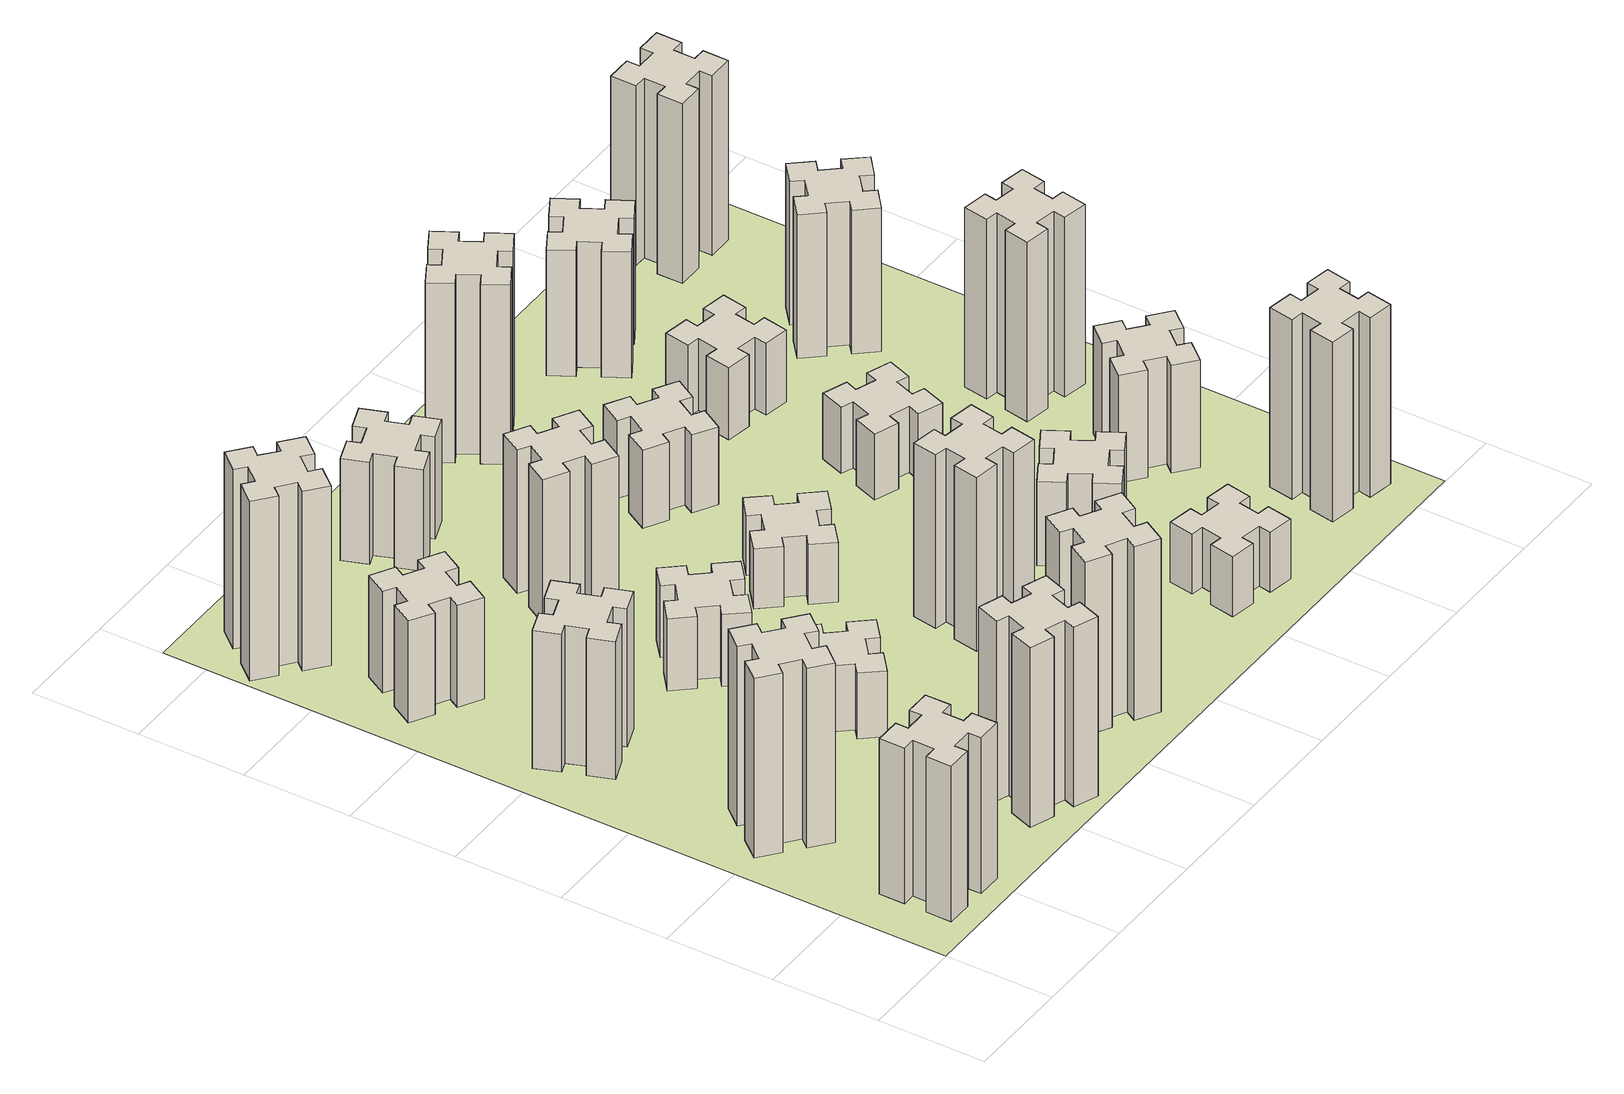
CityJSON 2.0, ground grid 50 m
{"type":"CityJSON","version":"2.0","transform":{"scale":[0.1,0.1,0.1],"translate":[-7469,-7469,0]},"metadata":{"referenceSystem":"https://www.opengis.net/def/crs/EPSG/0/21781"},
"CityObjects":{
"building1":{"type":"Building","attributes":{"class":"1000","function":"1000","usage":"1000","yearOfConstruction":2016,"roofType":"1000","measuredHeight":78,"storeysAboveGround":30,"storeysBelowGround":0},"geometry":[{"type":"Solid","lod":"1","boundaries":[[[[0,1,2,3,4,5,6,7,8,9,10,11,12,13,14,15,16,17,18,19]],[[17,16,20,21]],[[16,15,22,20]],[[15,14,23,22]],[[14,13,24,23]],[[13,12,25,24]],[[12,11,26,25]],[[11,10,27,26]],[[10,9,28,27]],[[9,8,29,28]],[[8,7,30,29]],[[7,6,31,30]],[[6,5,32,31]],[[5,4,33,32]],[[4,3,34,33]],[[3,2,35,34]],[[2,1,36,35]],[[1,0,37,36]],[[0,19,38,37]],[[19,18,39,38]],[[18,17,21,39]],[[24,25,26,27,28,29,30,31,32,33,34,35,36,37,38,39,21,20,22,23]]]]}]},
"building2":{"type":"Building","attributes":{"class":"1000","function":"1000","usage":"1000","yearOfConstruction":2016,"roofType":"1000","measuredHeight":90,"storeysAboveGround":30,"storeysBelowGround":0},"geometry":[{"type":"Solid","lod":"1","boundaries":[[[[40,41,42,43,44,45,46,47,48,49,50,51,52,53,54,55,56,57,58,59]],[[57,56,60,61]],[[56,55,62,60]],[[55,54,63,62]],[[54,53,64,63]],[[53,52,65,64]],[[52,51,66,65]],[[51,50,67,66]],[[50,49,68,67]],[[49,48,69,68]],[[48,47,70,69]],[[47,46,71,70]],[[46,45,72,71]],[[45,44,73,72]],[[44,43,74,73]],[[43,42,75,74]],[[42,41,76,75]],[[41,40,77,76]],[[40,59,78,77]],[[59,58,79,78]],[[58,57,61,79]],[[64,65,66,67,68,69,70,71,72,73,74,75,76,77,78,79,61,60,62,63]]]]}]},
"building3":{"type":"Building","attributes":{"class":"1000","function":"1000","usage":"1000","yearOfConstruction":2016,"roofType":"1000","measuredHeight":69,"storeysAboveGround":30,"storeysBelowGround":0},"geometry":[{"type":"Solid","lod":"1","boundaries":[[[[80,81,82,83,84,85,86,87,88,89,90,91,92,93,94,95,96,97,98,99]],[[97,96,100,101]],[[96,95,102,100]],[[95,94,103,102]],[[94,93,104,103]],[[93,92,105,104]],[[92,91,106,105]],[[91,90,107,106]],[[90,89,108,107]],[[89,88,109,108]],[[88,87,110,109]],[[87,86,111,110]],[[86,85,112,111]],[[85,84,113,112]],[[84,83,114,113]],[[83,82,115,114]],[[82,81,116,115]],[[81,80,117,116]],[[80,99,118,117]],[[99,98,119,118]],[[98,97,101,119]],[[104,105,106,107,108,109,110,111,112,113,114,115,116,117,118,119,101,100,102,103]]]]}]},
"building4":{"type":"Building","attributes":{"class":"1000","function":"1000","usage":"1000","yearOfConstruction":2016,"roofType":"1000","measuredHeight":51,"storeysAboveGround":30,"storeysBelowGround":0},"geometry":[{"type":"Solid","lod":"1","boundaries":[[[[120,121,122,123,124,125,126,127,128,129,130,131,132,133,134,135,136,137,138,139]],[[137,136,140,141]],[[136,135,142,140]],[[135,134,143,142]],[[134,133,144,143]],[[133,132,145,144]],[[132,131,146,145]],[[131,130,147,146]],[[130,129,148,147]],[[129,128,149,148]],[[128,127,150,149]],[[127,126,151,150]],[[126,125,152,151]],[[125,124,153,152]],[[124,123,154,153]],[[123,122,155,154]],[[122,121,156,155]],[[121,120,157,156]],[[120,139,158,157]],[[139,138,159,158]],[[138,137,141,159]],[[144,145,146,147,148,149,150,151,152,153,154,155,156,157,158,159,141,140,142,143]]]]}]},
"building5":{"type":"Building","attributes":{"class":"1000","function":"1000","usage":"1000","yearOfConstruction":2016,"roofType":"1000","measuredHeight":90,"storeysAboveGround":30,"storeysBelowGround":0},"geometry":[{"type":"Solid","lod":"1","boundaries":[[[[160,161,162,163,164,165,166,167,168,169,170,171,172,173,174,175,176,177,178,179]],[[177,176,180,181]],[[176,175,182,180]],[[175,174,183,182]],[[174,173,184,183]],[[173,172,185,184]],[[172,171,186,185]],[[171,170,187,186]],[[170,169,188,187]],[[169,168,189,188]],[[168,167,190,189]],[[167,166,191,190]],[[166,165,192,191]],[[165,164,193,192]],[[164,163,194,193]],[[163,162,195,194]],[[162,161,196,195]],[[161,160,197,196]],[[160,179,198,197]],[[179,178,199,198]],[[178,177,181,199]],[[184,185,186,187,188,189,190,191,192,193,194,195,196,197,198,199,181,180,182,183]]]]}]},
"building6":{"type":"Building","attributes":{"class":"1000","function":"1000","usage":"1000","yearOfConstruction":2016,"roofType":"1000","measuredHeight":90,"storeysAboveGround":30,"storeysBelowGround":0},"geometry":[{"type":"Solid","lod":"1","boundaries":[[[[200,201,202,203,204,205,206,207,208,209,210,211,212,213,214,215,216,217,218,219]],[[217,216,220,221]],[[216,215,222,220]],[[215,214,223,222]],[[214,213,224,223]],[[213,212,225,224]],[[212,211,226,225]],[[211,210,227,226]],[[210,209,228,227]],[[209,208,229,228]],[[208,207,230,229]],[[207,206,231,230]],[[206,205,232,231]],[[205,204,233,232]],[[204,203,234,233]],[[203,202,235,234]],[[202,201,236,235]],[[201,200,237,236]],[[200,219,238,237]],[[219,218,239,238]],[[218,217,221,239]],[[224,225,226,227,228,229,230,231,232,233,234,235,236,237,238,239,221,220,222,223]]]]}]},
"building7":{"type":"Building","attributes":{"class":"1000","function":"1000","usage":"1000","yearOfConstruction":2016,"roofType":"1000","measuredHeight":33,"storeysAboveGround":30,"storeysBelowGround":0},"geometry":[{"type":"Solid","lod":"1","boundaries":[[[[240,241,242,243,244,245,246,247,248,249,250,251,252,253,254,255,256,257,258,259]],[[257,256,260,261]],[[256,255,262,260]],[[255,254,263,262]],[[254,253,264,263]],[[253,252,265,264]],[[252,251,266,265]],[[251,250,267,266]],[[250,249,268,267]],[[249,248,269,268]],[[248,247,270,269]],[[247,246,271,270]],[[246,245,272,271]],[[245,244,273,272]],[[244,243,274,273]],[[243,242,275,274]],[[242,241,276,275]],[[241,240,277,276]],[[240,259,278,277]],[[259,258,279,278]],[[258,257,261,279]],[[264,265,266,267,268,269,270,271,272,273,274,275,276,277,278,279,261,260,262,263]]]]}]},
"building8":{"type":"Building","attributes":{"class":"1000","function":"1000","usage":"1000","yearOfConstruction":2016,"roofType":"1000","measuredHeight":36,"storeysAboveGround":30,"storeysBelowGround":0},"geometry":[{"type":"Solid","lod":"1","boundaries":[[[[280,281,282,283,284,285,286,287,288,289,290,291,292,293,294,295,296,297,298,299]],[[297,296,300,301]],[[296,295,302,300]],[[295,294,303,302]],[[294,293,304,303]],[[293,292,305,304]],[[292,291,306,305]],[[291,290,307,306]],[[290,289,308,307]],[[289,288,309,308]],[[288,287,310,309]],[[287,286,311,310]],[[286,285,312,311]],[[285,284,313,312]],[[284,283,314,313]],[[283,282,315,314]],[[282,281,316,315]],[[281,280,317,316]],[[280,299,318,317]],[[299,298,319,318]],[[298,297,301,319]],[[304,305,306,307,308,309,310,311,312,313,314,315,316,317,318,319,301,300,302,303]]]]}]},
"building9":{"type":"Building","attributes":{"class":"1000","function":"1000","usage":"1000","yearOfConstruction":2016,"roofType":"1000","measuredHeight":87,"storeysAboveGround":30,"storeysBelowGround":0},"geometry":[{"type":"Solid","lod":"1","boundaries":[[[[320,321,322,323,324,325,326,327,328,329,330,331,332,333,334,335,336,337,338,339]],[[337,336,340,341]],[[336,335,342,340]],[[335,334,343,342]],[[334,333,344,343]],[[333,332,345,344]],[[332,331,346,345]],[[331,330,347,346]],[[330,329,348,347]],[[329,328,349,348]],[[328,327,350,349]],[[327,326,351,350]],[[326,325,352,351]],[[325,324,353,352]],[[324,323,354,353]],[[323,322,355,354]],[[322,321,356,355]],[[321,320,357,356]],[[320,339,358,357]],[[339,338,359,358]],[[338,337,341,359]],[[344,345,346,347,348,349,350,351,352,353,354,355,356,357,358,359,341,340,342,343]]]]}]},
"building10":{"type":"Building","attributes":{"class":"1000","function":"1000","usage":"1000","yearOfConstruction":2016,"roofType":"1000","measuredHeight":72,"storeysAboveGround":30,"storeysBelowGround":0},"geometry":[{"type":"Solid","lod":"1","boundaries":[[[[360,361,362,363,364,365,366,367,368,369,370,371,372,373,374,375,376,377,378,379]],[[377,376,380,381]],[[376,375,382,380]],[[375,374,383,382]],[[374,373,384,383]],[[373,372,385,384]],[[372,371,386,385]],[[371,370,387,386]],[[370,369,388,387]],[[369,368,389,388]],[[368,367,390,389]],[[367,366,391,390]],[[366,365,392,391]],[[365,364,393,392]],[[364,363,394,393]],[[363,362,395,394]],[[362,361,396,395]],[[361,360,397,396]],[[360,379,398,397]],[[379,378,399,398]],[[378,377,381,399]],[[384,385,386,387,388,389,390,391,392,393,394,395,396,397,398,399,381,380,382,383]]]]}]},
"building11":{"type":"Building","attributes":{"class":"1000","function":"1000","usage":"1000","yearOfConstruction":2016,"roofType":"1000","measuredHeight":51,"storeysAboveGround":30,"storeysBelowGround":0},"geometry":[{"type":"Solid","lod":"1","boundaries":[[[[400,401,402,403,404,405,406,407,408,409,410,411,412,413,414,415,416,417,418,419]],[[417,416,420,421]],[[416,415,422,420]],[[415,414,423,422]],[[414,413,424,423]],[[413,412,425,424]],[[412,411,426,425]],[[411,410,427,426]],[[410,409,428,427]],[[409,408,429,428]],[[408,407,430,429]],[[407,406,431,430]],[[406,405,432,431]],[[405,404,433,432]],[[404,403,434,433]],[[403,402,435,434]],[[402,401,436,435]],[[401,400,437,436]],[[400,419,438,437]],[[419,418,439,438]],[[418,417,421,439]],[[424,425,426,427,428,429,430,431,432,433,434,435,436,437,438,439,421,420,422,423]]]]}]},
"building12":{"type":"Building","attributes":{"class":"1000","function":"1000","usage":"1000","yearOfConstruction":2016,"roofType":"1000","measuredHeight":87,"storeysAboveGround":30,"storeysBelowGround":0},"geometry":[{"type":"Solid","lod":"1","boundaries":[[[[440,441,442,443,444,445,446,447,448,449,450,451,452,453,454,455,456,457,458,459]],[[457,456,460,461]],[[456,455,462,460]],[[455,454,463,462]],[[454,453,464,463]],[[453,452,465,464]],[[452,451,466,465]],[[451,450,467,466]],[[450,449,468,467]],[[449,448,469,468]],[[448,447,470,469]],[[447,446,471,470]],[[446,445,472,471]],[[445,444,473,472]],[[444,443,474,473]],[[443,442,475,474]],[[442,441,476,475]],[[441,440,477,476]],[[440,459,478,477]],[[459,458,479,478]],[[458,457,461,479]],[[464,465,466,467,468,469,470,471,472,473,474,475,476,477,478,479,461,460,462,463]]]]}]},
"building13":{"type":"Building","attributes":{"class":"1000","function":"1000","usage":"1000","yearOfConstruction":2016,"roofType":"1000","measuredHeight":30,"storeysAboveGround":30,"storeysBelowGround":0},"geometry":[{"type":"Solid","lod":"1","boundaries":[[[[480,481,482,483,484,485,486,487,488,489,490,491,492,493,494,495,496,497,498,499]],[[497,496,500,501]],[[496,495,502,500]],[[495,494,503,502]],[[494,493,504,503]],[[493,492,505,504]],[[492,491,506,505]],[[491,490,507,506]],[[490,489,508,507]],[[489,488,509,508]],[[488,487,510,509]],[[487,486,511,510]],[[486,485,512,511]],[[485,484,513,512]],[[484,483,514,513]],[[483,482,515,514]],[[482,481,516,515]],[[481,480,517,516]],[[480,499,518,517]],[[499,498,519,518]],[[498,497,501,519]],[[504,505,506,507,508,509,510,511,512,513,514,515,516,517,518,519,501,500,502,503]]]]}]},
"building14":{"type":"Building","attributes":{"class":"1000","function":"1000","usage":"1000","yearOfConstruction":2016,"roofType":"1000","measuredHeight":39,"storeysAboveGround":30,"storeysBelowGround":0},"geometry":[{"type":"Solid","lod":"1","boundaries":[[[[520,521,522,523,524,525,526,527,528,529,530,531,532,533,534,535,536,537,538,539]],[[537,536,540,541]],[[536,535,542,540]],[[535,534,543,542]],[[534,533,544,543]],[[533,532,545,544]],[[532,531,546,545]],[[531,530,547,546]],[[530,529,548,547]],[[529,528,549,548]],[[528,527,550,549]],[[527,526,551,550]],[[526,525,552,551]],[[525,524,553,552]],[[524,523,554,553]],[[523,522,555,554]],[[522,521,556,555]],[[521,520,557,556]],[[520,539,558,557]],[[539,538,559,558]],[[538,537,541,559]],[[544,545,546,547,548,549,550,551,552,553,554,555,556,557,558,559,541,540,542,543]]]]}]},
"building15":{"type":"Building","attributes":{"class":"1000","function":"1000","usage":"1000","yearOfConstruction":2016,"roofType":"1000","measuredHeight":30,"storeysAboveGround":30,"storeysBelowGround":0},"geometry":[{"type":"Solid","lod":"1","boundaries":[[[[560,561,562,563,564,565,566,567,568,569,570,571,572,573,574,575,576,577,578,579]],[[577,576,580,581]],[[576,575,582,580]],[[575,574,583,582]],[[574,573,584,583]],[[573,572,585,584]],[[572,571,586,585]],[[571,570,587,586]],[[570,569,588,587]],[[569,568,589,588]],[[568,567,590,589]],[[567,566,591,590]],[[566,565,592,591]],[[565,564,593,592]],[[564,563,594,593]],[[563,562,595,594]],[[562,561,596,595]],[[561,560,597,596]],[[560,579,598,597]],[[579,578,599,598]],[[578,577,581,599]],[[584,585,586,587,588,589,590,591,592,593,594,595,596,597,598,599,581,580,582,583]]]]}]},
"building16":{"type":"Building","attributes":{"class":"1000","function":"1000","usage":"1000","yearOfConstruction":2016,"roofType":"1000","measuredHeight":90,"storeysAboveGround":30,"storeysBelowGround":0},"geometry":[{"type":"Solid","lod":"1","boundaries":[[[[600,601,602,603,604,605,606,607,608,609,610,611,612,613,614,615,616,617,618,619]],[[617,616,620,621]],[[616,615,622,620]],[[615,614,623,622]],[[614,613,624,623]],[[613,612,625,624]],[[612,611,626,625]],[[611,610,627,626]],[[610,609,628,627]],[[609,608,629,628]],[[608,607,630,629]],[[607,606,631,630]],[[606,605,632,631]],[[605,604,633,632]],[[604,603,634,633]],[[603,602,635,634]],[[602,601,636,635]],[[601,600,637,636]],[[600,619,638,637]],[[619,618,639,638]],[[618,617,621,639]],[[624,625,626,627,628,629,630,631,632,633,634,635,636,637,638,639,621,620,622,623]]]]}]},
"building17":{"type":"Building","attributes":{"class":"1000","function":"1000","usage":"1000","yearOfConstruction":2016,"roofType":"1000","measuredHeight":42,"storeysAboveGround":30,"storeysBelowGround":0},"geometry":[{"type":"Solid","lod":"1","boundaries":[[[[640,641,642,643,644,645,646,647,648,649,650,651,652,653,654,655,656,657,658,659]],[[657,656,660,661]],[[656,655,662,660]],[[655,654,663,662]],[[654,653,664,663]],[[653,652,665,664]],[[652,651,666,665]],[[651,650,667,666]],[[650,649,668,667]],[[649,648,669,668]],[[648,647,670,669]],[[647,646,671,670]],[[646,645,672,671]],[[645,644,673,672]],[[644,643,674,673]],[[643,642,675,674]],[[642,641,676,675]],[[641,640,677,676]],[[640,659,678,677]],[[659,658,679,678]],[[658,657,661,679]],[[664,665,666,667,668,669,670,671,672,673,674,675,676,677,678,679,661,660,662,663]]]]}]},
"building18":{"type":"Building","attributes":{"class":"1000","function":"1000","usage":"1000","yearOfConstruction":2016,"roofType":"1000","measuredHeight":33,"storeysAboveGround":30,"storeysBelowGround":0},"geometry":[{"type":"Solid","lod":"1","boundaries":[[[[680,681,682,683,684,685,686,687,688,689,690,691,692,693,694,695,696,697,698,699]],[[697,696,700,701]],[[696,695,702,700]],[[695,694,703,702]],[[694,693,704,703]],[[693,692,705,704]],[[692,691,706,705]],[[691,690,707,706]],[[690,689,708,707]],[[689,688,709,708]],[[688,687,710,709]],[[687,686,711,710]],[[686,685,712,711]],[[685,684,713,712]],[[684,683,714,713]],[[683,682,715,714]],[[682,681,716,715]],[[681,680,717,716]],[[680,699,718,717]],[[699,698,719,718]],[[698,697,701,719]],[[704,705,706,707,708,709,710,711,712,713,714,715,716,717,718,719,701,700,702,703]]]]}]},
"building19":{"type":"Building","attributes":{"class":"1000","function":"1000","usage":"1000","yearOfConstruction":2016,"roofType":"1000","measuredHeight":36,"storeysAboveGround":30,"storeysBelowGround":0},"geometry":[{"type":"Solid","lod":"1","boundaries":[[[[720,721,722,723,724,725,726,727,728,729,730,731,732,733,734,735,736,737,738,739]],[[737,736,740,741]],[[736,735,742,740]],[[735,734,743,742]],[[734,733,744,743]],[[733,732,745,744]],[[732,731,746,745]],[[731,730,747,746]],[[730,729,748,747]],[[729,728,749,748]],[[728,727,750,749]],[[727,726,751,750]],[[726,725,752,751]],[[725,724,753,752]],[[724,723,754,753]],[[723,722,755,754]],[[722,721,756,755]],[[721,720,757,756]],[[720,739,758,757]],[[739,738,759,758]],[[738,737,741,759]],[[744,745,746,747,748,749,750,751,752,753,754,755,756,757,758,759,741,740,742,743]]]]}]},
"building20":{"type":"Building","attributes":{"class":"1000","function":"1000","usage":"1000","yearOfConstruction":2016,"roofType":"1000","measuredHeight":90,"storeysAboveGround":30,"storeysBelowGround":0},"geometry":[{"type":"Solid","lod":"1","boundaries":[[[[760,761,762,763,764,765,766,767,768,769,770,771,772,773,774,775,776,777,778,779]],[[777,776,780,781]],[[776,775,782,780]],[[775,774,783,782]],[[774,773,784,783]],[[773,772,785,784]],[[772,771,786,785]],[[771,770,787,786]],[[770,769,788,787]],[[769,768,789,788]],[[768,767,790,789]],[[767,766,791,790]],[[766,765,792,791]],[[765,764,793,792]],[[764,763,794,793]],[[763,762,795,794]],[[762,761,796,795]],[[761,760,797,796]],[[760,779,798,797]],[[779,778,799,798]],[[778,777,781,799]],[[784,785,786,787,788,789,790,791,792,793,794,795,796,797,798,799,781,780,782,783]]]]}]},
"building21":{"type":"Building","attributes":{"class":"1000","function":"1000","usage":"1000","yearOfConstruction":2016,"roofType":"1000","measuredHeight":54,"storeysAboveGround":30,"storeysBelowGround":0},"geometry":[{"type":"Solid","lod":"1","boundaries":[[[[800,801,802,803,804,805,806,807,808,809,810,811,812,813,814,815,816,817,818,819]],[[817,816,820,821]],[[816,815,822,820]],[[815,814,823,822]],[[814,813,824,823]],[[813,812,825,824]],[[812,811,826,825]],[[811,810,827,826]],[[810,809,828,827]],[[809,808,829,828]],[[808,807,830,829]],[[807,806,831,830]],[[806,805,832,831]],[[805,804,833,832]],[[804,803,834,833]],[[803,802,835,834]],[[802,801,836,835]],[[801,800,837,836]],[[800,819,838,837]],[[819,818,839,838]],[[818,817,821,839]],[[824,825,826,827,828,829,830,831,832,833,834,835,836,837,838,839,821,820,822,823]]]]}]},
"building22":{"type":"Building","attributes":{"class":"1000","function":"1000","usage":"1000","yearOfConstruction":2016,"roofType":"1000","measuredHeight":63,"storeysAboveGround":30,"storeysBelowGround":0},"geometry":[{"type":"Solid","lod":"1","boundaries":[[[[840,841,842,843,844,845,846,847,848,849,850,851,852,853,854,855,856,857,858,859]],[[857,856,860,861]],[[856,855,862,860]],[[855,854,863,862]],[[854,853,864,863]],[[853,852,865,864]],[[852,851,866,865]],[[851,850,867,866]],[[850,849,868,867]],[[849,848,869,868]],[[848,847,870,869]],[[847,846,871,870]],[[846,845,872,871]],[[845,844,873,872]],[[844,843,874,873]],[[843,842,875,874]],[[842,841,876,875]],[[841,840,877,876]],[[840,859,878,877]],[[859,858,879,878]],[[858,857,861,879]],[[864,865,866,867,868,869,870,871,872,873,874,875,876,877,878,879,861,860,862,863]]]]}]},
"building23":{"type":"Building","attributes":{"class":"1000","function":"1000","usage":"1000","yearOfConstruction":2016,"roofType":"1000","measuredHeight":90,"storeysAboveGround":30,"storeysBelowGround":0},"geometry":[{"type":"Solid","lod":"1","boundaries":[[[[880,881,882,883,884,885,886,887,888,889,890,891,892,893,894,895,896,897,898,899]],[[897,896,900,901]],[[896,895,902,900]],[[895,894,903,902]],[[894,893,904,903]],[[893,892,905,904]],[[892,891,906,905]],[[891,890,907,906]],[[890,889,908,907]],[[889,888,909,908]],[[888,887,910,909]],[[887,886,911,910]],[[886,885,912,911]],[[885,884,913,912]],[[884,883,914,913]],[[883,882,915,914]],[[882,881,916,915]],[[881,880,917,916]],[[880,899,918,917]],[[899,898,919,918]],[[898,897,901,919]],[[904,905,906,907,908,909,910,911,912,913,914,915,916,917,918,919,901,900,902,903]]]]}]},
"building24":{"type":"Building","attributes":{"class":"1000","function":"1000","usage":"1000","yearOfConstruction":2016,"roofType":"1000","measuredHeight":72,"storeysAboveGround":30,"storeysBelowGround":0},"geometry":[{"type":"Solid","lod":"1","boundaries":[[[[920,921,922,923,924,925,926,927,928,929,930,931,932,933,934,935,936,937,938,939]],[[937,936,940,941]],[[936,935,942,940]],[[935,934,943,942]],[[934,933,944,943]],[[933,932,945,944]],[[932,931,946,945]],[[931,930,947,946]],[[930,929,948,947]],[[929,928,949,948]],[[928,927,950,949]],[[927,926,951,950]],[[926,925,952,951]],[[925,924,953,952]],[[924,923,954,953]],[[923,922,955,954]],[[922,921,956,955]],[[921,920,957,956]],[[920,939,958,957]],[[939,938,959,958]],[[938,937,941,959]],[[944,945,946,947,948,949,950,951,952,953,954,955,956,957,958,959,941,940,942,943]]]]}]},
"building25":{"type":"Building","attributes":{"class":"1000","function":"1000","usage":"1000","yearOfConstruction":2016,"roofType":"1000","measuredHeight":90,"storeysAboveGround":30,"storeysBelowGround":0},"geometry":[{"type":"Solid","lod":"1","boundaries":[[[[960,961,962,963,964,965,966,967,968,969,970,971,972,973,974,975,976,977,978,979]],[[977,976,980,981]],[[976,975,982,980]],[[975,974,983,982]],[[974,973,984,983]],[[973,972,985,984]],[[972,971,986,985]],[[971,970,987,986]],[[970,969,988,987]],[[969,968,989,988]],[[968,967,990,989]],[[967,966,991,990]],[[966,965,992,991]],[[965,964,993,992]],[[964,963,994,993]],[[963,962,995,994]],[[962,961,996,995]],[[961,960,997,996]],[[960,979,998,997]],[[979,978,999,998]],[[978,977,981,999]],[[984,985,986,987,988,989,990,991,992,993,994,995,996,997,998,999,981,980,982,983]]]]}]},
"landuse1":{"type":"LandUse","attributes":{"name":"plot1","function":"1010"},"geometry":[{"type":"MultiSurface","lod":"1","boundaries":[[[1000,1001,1002,1003]]]}]}
},
"vertices":[
[265,325,0],[265,225,0],[205,225,0],[205,105,0],[325,105,0],[325,165,0],[425,165,0],[425,105,0],[545,105,0],[545,225,0],[485,225,0],[485,325,0],[545,325,0],[545,445,0],[425,445,0],[425,385,0],[325,385,0],[325,445,0],[205,445,0],[205,325,0],[325,385,780],[325,445,780],[425,385,780],[425,445,780],[545,445,780],[545,325,780],[485,325,780],[485,225,780],[545,225,780],[545,105,780],[425,105,780],[425,165,780],[325,165,780],[325,105,780],[205,105,780],[205,225,780],[265,225,780],[265,325,780],[205,325,780],[205,445,780],
[484,1067,0],[408,1132,0],[446,1178,0],[354,1255,0],[277,1163,0],[323,1124,0],[259,1048,0],[213,1086,0],[136,994,0],[228,917,0],[266,963,0],[343,899,0],[304,853,0],[396,776,0],[473,868,0],[427,906,0],[492,983,0],[538,944,0],[615,1036,0],[523,1113,0],[492,983,900],[538,944,900],[427,906,900],[473,868,900],[396,776,900],[304,853,900],[343,899,900],[266,963,900],[228,917,900],[136,994,900],[213,1086,900],[259,1048,900],[323,1124,900],[277,1163,900],[354,1255,900],[446,1178,900],[408,1132,900],[484,1067,900],[523,1113,900],[615,1036,900],
[366,1835,0],[460,1869,0],[480,1813,0],[593,1854,0],[552,1967,0],[496,1946,0],[462,2040,0],[518,2060,0],[477,2173,0],[364,2132,0],[385,2076,0],[291,2042,0],[270,2098,0],[157,2057,0],[199,1944,0],[255,1965,0],[289,1871,0],[233,1850,0],[274,1737,0],[387,1779,0],[289,1871,690],[233,1850,690],[255,1965,690],[199,1944,690],[157,2057,690],[270,2098,690],[291,2042,690],[385,2076,690],[364,2132,690],[477,2173,690],[518,2060,690],[462,2040,690],[496,1946,690],[552,1967,690],[593,1854,690],[480,1813,690],[460,1869,690],[366,1835,690],[387,1779,690],[274,1737,690],
[446,2597,0],[496,2684,0],[548,2654,0],[608,2758,0],[504,2818,0],[474,2766,0],[387,2816,0],[417,2868,0],[313,2928,0],[253,2824,0],[305,2794,0],[255,2707,0],[203,2737,0],[143,2633,0],[247,2573,0],[277,2625,0],[364,2575,0],[334,2523,0],[438,2463,0],[498,2567,0],[364,2575,510],[334,2523,510],[277,2625,510],[247,2573,510],[143,2633,510],[203,2737,510],[255,2707,510],[305,2794,510],[253,2824,510],[313,2928,510],[417,2868,510],[387,2816,510],[474,2766,510],[504,2818,510],[608,2758,510],[548,2654,510],[496,2684,510],[446,2597,510],[498,2567,510],[438,2463,510],
[1029,360,0],[995,266,0],[939,287,0],[897,174,0],[1010,133,0],[1031,189,0],[1125,155,0],[1104,99,0],[1217,57,0],[1258,170,0],[1202,191,0],[1236,285,0],[1292,264,0],[1333,377,0],[1220,418,0],[1200,362,0],[1106,396,0],[1127,452,0],[1014,493,0],[973,380,0],[1106,396,900],[1127,452,900],[1200,362,900],[1220,418,900],[1333,377,900],[1292,264,900],[1236,285,900],[1202,191,900],[1258,170,900],[1217,57,900],[1104,99,900],[1125,155,900],[1031,189,900],[1010,133,900],[897,174,900],[939,287,900],[995,266,900],[1029,360,900],[973,380,900],[1014,493,900],
[384,3387,0],[308,3452,0],[346,3498,0],[254,3575,0],[177,3483,0],[223,3444,0],[159,3368,0],[113,3406,0],[36,3314,0],[128,3237,0],[166,3283,0],[243,3219,0],[204,3173,0],[296,3096,0],[373,3188,0],[327,3226,0],[392,3303,0],[438,3264,0],[515,3356,0],[423,3433,0],[392,3303,900],[438,3264,900],[327,3226,900],[373,3188,900],[296,3096,900],[204,3173,900],[243,3219,900],[166,3283,900],[128,3237,900],[36,3314,900],[113,3406,900],[159,3368,900],[223,3444,900],[177,3483,900],[254,3575,900],[346,3498,900],[308,3452,900],[384,3387,900],[423,3433,900],[515,3356,900],
[1083,1332,0],[1006,1267,0],[968,1313,0],[876,1236,0],[953,1144,0],[999,1183,0],[1063,1106,0],[1017,1068,0],[1094,976,0],[1186,1053,0],[1148,1099,0],[1224,1163,0],[1263,1117,0],[1355,1194,0],[1278,1286,0],[1232,1248,0],[1167,1324,0],[1213,1363,0],[1136,1455,0],[1044,1378,0],[1167,1324,330],[1213,1363,330],[1232,1248,330],[1278,1286,330],[1355,1194,330],[1263,1117,330],[1224,1163,330],[1148,1099,330],[1186,1053,330],[1094,976,330],[1017,1068,330],[1063,1106,330],[999,1183,330],[953,1144,330],[876,1236,330],[968,1313,330],[1006,1267,330],[1083,1332,330],[1044,1378,330],[1136,1455,330],
[1083,1972,0],[1006,1907,0],[968,1953,0],[876,1876,0],[953,1784,0],[999,1823,0],[1063,1746,0],[1017,1708,0],[1094,1616,0],[1186,1693,0],[1148,1739,0],[1224,1803,0],[1263,1757,0],[1355,1834,0],[1278,1926,0],[1232,1888,0],[1167,1964,0],[1213,2003,0],[1136,2095,0],[1044,2018,0],[1167,1964,360],[1213,2003,360],[1232,1888,360],[1278,1926,360],[1355,1834,360],[1263,1757,360],[1224,1803,360],[1148,1739,360],[1186,1693,360],[1094,1616,360],[1017,1708,360],[1063,1746,360],[999,1823,360],[953,1784,360],[876,1876,360],[968,1953,360],[1006,1907,360],[1083,1972,360],[1044,2018,360],[1136,2095,360],
[1657,305,0],[1744,255,0],[1714,203,0],[1818,143,0],[1878,247,0],[1826,277,0],[1876,364,0],[1928,334,0],[1988,438,0],[1884,498,0],[1854,446,0],[1767,496,0],[1797,548,0],[1693,608,0],[1633,504,0],[1685,474,0],[1635,387,0],[1583,417,0],[1523,313,0],[1627,253,0],[1635,387,870],[1583,417,870],[1685,474,870],[1633,504,870],[1693,608,870],[1797,548,870],[1767,496,870],[1854,446,870],[1884,498,870],[1988,438,870],[1928,334,870],[1876,364,870],[1826,277,870],[1878,247,870],[1818,143,870],[1714,203,870],[1744,255,870],[1657,305,870],[1627,253,870],[1523,313,870],
[1314,2666,0],[1227,2716,0],[1257,2768,0],[1153,2828,0],[1093,2724,0],[1145,2694,0],[1095,2607,0],[1043,2637,0],[983,2533,0],[1087,2473,0],[1117,2525,0],[1204,2475,0],[1174,2423,0],[1278,2363,0],[1338,2467,0],[1286,2497,0],[1336,2584,0],[1388,2554,0],[1448,2658,0],[1344,2718,0],[1336,2584,720],[1388,2554,720],[1286,2497,720],[1338,2467,720],[1278,2363,720],[1174,2423,720],[1204,2475,720],[1117,2525,720],[1087,2473,720],[983,2533,720],[1043,2637,720],[1095,2607,720],[1145,2694,720],[1093,2724,720],[1153,2828,720],[1257,2768,720],[1227,2716,720],[1314,2666,720],[1344,2718,720],[1448,2658,720],
[1125,3456,0],[1031,3422,0],[1010,3478,0],[897,3437,0],[939,3324,0],[995,3345,0],[1029,3251,0],[973,3230,0],[1014,3117,0],[1127,3159,0],[1106,3215,0],[1200,3249,0],[1220,3193,0],[1333,3234,0],[1292,3347,0],[1236,3326,0],[1202,3420,0],[1258,3440,0],[1217,3553,0],[1104,3512,0],[1202,3420,510],[1258,3440,510],[1236,3326,510],[1292,3347,510],[1333,3234,510],[1220,3193,510],[1200,3249,510],[1106,3215,510],[1127,3159,510],[1014,3117,510],[973,3230,510],[1029,3251,510],[995,3345,510],[939,3324,510],[897,3437,510],[1010,3478,510],[1031,3422,510],[1125,3456,510],[1104,3512,510],[1217,3553,510],
[2055,1047,0],[2072,1145,0],[2131,1135,0],[2152,1253,0],[2034,1274,0],[2024,1215,0],[1925,1232,0],[1936,1291,0],[1817,1312,0],[1797,1194,0],[1856,1184,0],[1838,1085,0],[1779,1096,0],[1758,977,0],[1877,957,0],[1887,1016,0],[1985,998,0],[1975,939,0],[2093,918,0],[2114,1037,0],[1985,998,870],[1975,939,870],[1887,1016,870],[1877,957,870],[1758,977,870],[1779,1096,870],[1838,1085,870],[1856,1184,870],[1797,1194,870],[1817,1312,870],[1936,1291,870],[1925,1232,870],[2024,1215,870],[2034,1274,870],[2152,1253,870],[2131,1135,870],[2072,1145,870],[2055,1047,870],[2114,1037,870],[2093,918,870],
[1872,1888,0],[1807,1964,0],[1853,2003,0],[1776,2095,0],[1684,2018,0],[1723,1972,0],[1646,1907,0],[1608,1953,0],[1516,1876,0],[1593,1784,0],[1639,1823,0],[1703,1746,0],[1657,1708,0],[1734,1616,0],[1826,1693,0],[1788,1739,0],[1864,1803,0],[1903,1757,0],[1995,1834,0],[1918,1926,0],[1864,1803,300],[1903,1757,300],[1788,1739,300],[1826,1693,300],[1734,1616,300],[1657,1708,300],[1703,1746,300],[1639,1823,300],[1593,1784,300],[1516,1876,300],[1608,1953,300],[1646,1907,300],[1723,1972,300],[1684,2018,300],[1776,2095,300],[1853,2003,300],[1807,1964,300],[1872,1888,300],[1918,1926,300],[1995,1834,300],
[2026,2497,0],[2076,2584,0],[2128,2554,0],[2188,2658,0],[2084,2718,0],[2054,2666,0],[1967,2716,0],[1997,2768,0],[1893,2828,0],[1833,2724,0],[1885,2694,0],[1835,2607,0],[1783,2637,0],[1723,2533,0],[1827,2473,0],[1857,2525,0],[1944,2475,0],[1914,2423,0],[2018,2363,0],[2078,2467,0],[1944,2475,390],[1914,2423,390],[1857,2525,390],[1827,2473,390],[1723,2533,390],[1783,2637,390],[1835,2607,390],[1885,2694,390],[1833,2724,390],[1893,2828,390],[1997,2768,390],[1967,2716,390],[2054,2666,390],[2084,2718,390],[2188,2658,390],[2128,2554,390],[2076,2584,390],[2026,2497,390],[2078,2467,390],[2018,2363,390],
[2596,444,0],[2578,345,0],[2519,356,0],[2498,237,0],[2617,217,0],[2627,276,0],[2725,258,0],[2715,199,0],[2833,178,0],[2854,297,0],[2795,307,0],[2812,405,0],[2871,395,0],[2892,513,0],[2774,534,0],[2764,475,0],[2665,492,0],[2676,551,0],[2557,572,0],[2537,454,0],[2665,492,300],[2676,551,300],[2764,475,300],[2774,534,300],[2892,513,300],[2871,395,300],[2812,405,300],[2795,307,300],[2854,297,300],[2833,178,300],[2715,199,300],[2725,258,300],[2627,276,300],[2617,217,300],[2498,237,300],[2519,356,300],[2578,345,300],[2596,444,300],[2537,454,300],[2557,572,300],
[1844,3556,0],[1757,3506,0],[1727,3558,0],[1623,3498,0],[1683,3394,0],[1735,3424,0],[1785,3337,0],[1733,3307,0],[1793,3203,0],[1897,3263,0],[1867,3315,0],[1954,3365,0],[1984,3313,0],[2088,3373,0],[2028,3477,0],[1976,3447,0],[1926,3534,0],[1978,3564,0],[1918,3668,0],[1814,3608,0],[1926,3534,900],[1978,3564,900],[1976,3447,900],[2028,3477,900],[2088,3373,900],[1984,3313,900],[1954,3365,900],[1867,3315,900],[1897,3263,900],[1793,3203,900],[1733,3307,900],[1785,3337,900],[1735,3424,900],[1683,3394,900],[1623,3498,900],[1727,3558,900],[1757,3506,900],[1844,3556,900],[1814,3608,900],[1918,3668,900],
[2584,1136,0],[2497,1086,0],[2467,1138,0],[2363,1078,0],[2423,974,0],[2475,1004,0],[2525,917,0],[2473,887,0],[2533,783,0],[2637,843,0],[2607,895,0],[2694,945,0],[2724,893,0],[2828,953,0],[2768,1057,0],[2716,1027,0],[2666,1114,0],[2718,1144,0],[2658,1248,0],[2554,1188,0],[2666,1114,420],[2718,1144,420],[2716,1027,420],[2768,1057,420],[2828,953,420],[2724,893,420],[2694,945,420],[2607,895,420],[2637,843,420],[2533,783,420],[2473,887,420],[2525,917,420],[2475,1004,420],[2423,974,420],[2363,1078,420],[2467,1138,420],[2497,1086,420],[2584,1136,420],[2554,1188,420],[2658,1248,420],
[2682,1871,0],[2716,1965,0],[2772,1944,0],[2813,2057,0],[2700,2098,0],[2680,2042,0],[2586,2076,0],[2607,2132,0],[2494,2173,0],[2453,2060,0],[2509,2040,0],[2475,1946,0],[2419,1967,0],[2377,1854,0],[2490,1813,0],[2511,1869,0],[2605,1835,0],[2584,1779,0],[2697,1737,0],[2738,1850,0],[2605,1835,330],[2584,1779,330],[2511,1869,330],[2490,1813,330],[2377,1854,330],[2419,1967,330],[2475,1946,330],[2509,2040,330],[2453,2060,330],[2494,2173,330],[2607,2132,330],[2586,2076,330],[2680,2042,330],[2700,2098,330],[2813,2057,330],[2772,1944,330],[2716,1965,330],[2682,1871,330],[2738,1850,330],[2697,1737,330],
[2664,2795,0],[2565,2812,0],[2576,2871,0],[2457,2892,0],[2437,2774,0],[2496,2764,0],[2478,2665,0],[2419,2676,0],[2398,2557,0],[2517,2537,0],[2527,2596,0],[2625,2578,0],[2615,2519,0],[2733,2498,0],[2754,2617,0],[2695,2627,0],[2712,2725,0],[2771,2715,0],[2792,2833,0],[2674,2854,0],[2712,2725,360],[2771,2715,360],[2695,2627,360],[2754,2617,360],[2733,2498,360],[2615,2519,360],[2625,2578,360],[2527,2596,360],[2517,2537,360],[2398,2557,360],[2419,2676,360],[2478,2665,360],[2496,2764,360],[2437,2774,360],[2457,2892,360],[2576,2871,360],[2565,2812,360],[2664,2795,360],[2674,2854,360],[2792,2833,360],
[3336,444,0],[3318,345,0],[3259,356,0],[3238,237,0],[3357,217,0],[3367,276,0],[3465,258,0],[3455,199,0],[3573,178,0],[3594,297,0],[3535,307,0],[3552,405,0],[3611,395,0],[3632,513,0],[3514,534,0],[3504,475,0],[3405,492,0],[3416,551,0],[3297,572,0],[3277,454,0],[3405,492,900],[3416,551,900],[3504,475,900],[3514,534,900],[3632,513,900],[3611,395,900],[3552,405,900],[3535,307,900],[3594,297,900],[3573,178,900],[3455,199,900],[3465,258,900],[3367,276,900],[3357,217,900],[3238,237,900],[3259,356,900],[3318,345,900],[3336,444,900],[3277,454,900],[3297,572,900],
[3287,1006,0],[3352,1083,0],[3398,1044,0],[3475,1136,0],[3383,1213,0],[3344,1167,0],[3268,1232,0],[3306,1278,0],[3214,1355,0],[3137,1263,0],[3183,1224,0],[3119,1148,0],[3073,1186,0],[2996,1094,0],[3088,1017,0],[3126,1063,0],[3203,999,0],[3164,953,0],[3256,876,0],[3333,968,0],[3203,999,540],[3164,953,540],[3126,1063,540],[3088,1017,540],[2996,1094,540],[3073,1186,540],[3119,1148,540],[3183,1224,540],[3137,1263,540],[3214,1355,540],[3306,1278,540],[3268,1232,540],[3344,1167,540],[3383,1213,540],[3475,1136,540],[3398,1044,540],[3352,1083,540],[3287,1006,540],[3333,968,540],[3256,876,540],
[2716,3347,0],[2666,3434,0],[2718,3464,0],[2658,3568,0],[2554,3508,0],[2584,3456,0],[2497,3406,0],[2467,3458,0],[2363,3398,0],[2423,3294,0],[2475,3324,0],[2525,3237,0],[2473,3207,0],[2533,3103,0],[2637,3163,0],[2607,3215,0],[2694,3265,0],[2724,3213,0],[2828,3273,0],[2768,3377,0],[2694,3265,630],[2724,3213,630],[2607,3215,630],[2637,3163,630],[2533,3103,630],[2473,3207,630],[2525,3237,630],[2475,3324,630],[2423,3294,630],[2363,3398,630],[2467,3458,630],[2497,3406,630],[2584,3456,630],[2554,3508,630],[2658,3568,630],[2718,3464,630],[2666,3434,630],[2716,3347,630],[2768,3377,630],[2828,3273,630],
[3267,1656,0],[3365,1638,0],[3355,1579,0],[3473,1558,0],[3494,1677,0],[3435,1687,0],[3452,1785,0],[3511,1775,0],[3532,1893,0],[3414,1914,0],[3404,1855,0],[3305,1872,0],[3316,1931,0],[3197,1952,0],[3177,1834,0],[3236,1824,0],[3218,1725,0],[3159,1736,0],[3138,1617,0],[3257,1597,0],[3218,1725,900],[3159,1736,900],[3236,1824,900],[3177,1834,900],[3197,1952,900],[3316,1931,900],[3305,1872,900],[3404,1855,900],[3414,1914,900],[3532,1893,900],[3511,1775,900],[3452,1785,900],[3435,1687,900],[3494,1677,900],[3473,1558,900],[3355,1579,900],[3365,1638,900],[3267,1656,900],[3257,1597,900],[3138,1617,900],
[3119,2563,0],[3183,2486,0],[3137,2448,0],[3214,2356,0],[3306,2433,0],[3268,2479,0],[3344,2543,0],[3383,2497,0],[3475,2574,0],[3398,2666,0],[3352,2628,0],[3287,2704,0],[3333,2743,0],[3256,2835,0],[3164,2758,0],[3203,2712,0],[3126,2647,0],[3088,2693,0],[2996,2616,0],[3073,2524,0],[3126,2647,720],[3088,2693,720],[3203,2712,720],[3164,2758,720],[3256,2835,720],[3333,2743,720],[3287,2704,720],[3352,2628,720],[3398,2666,720],[3475,2574,720],[3383,2497,720],[3344,2543,720],[3268,2479,720],[3306,2433,720],[3214,2356,720],[3137,2448,720],[3183,2486,720],[3119,2563,720],[3073,2524,720],[2996,2616,720],
[3285,3325,0],[3385,3325,0],[3385,3265,0],[3505,3265,0],[3505,3385,0],[3445,3385,0],[3445,3485,0],[3505,3485,0],[3505,3605,0],[3385,3605,0],[3385,3545,0],[3285,3545,0],[3285,3605,0],[3165,3605,0],[3165,3485,0],[3225,3485,0],[3225,3385,0],[3165,3385,0],[3165,3265,0],[3285,3265,0],[3225,3385,900],[3165,3385,900],[3225,3485,900],[3165,3485,900],[3165,3605,900],[3285,3605,900],[3285,3545,900],[3385,3545,900],[3385,3605,900],[3505,3605,900],[3505,3485,900],[3445,3485,900],[3445,3385,900],[3505,3385,900],[3505,3265,900],[3385,3265,900],[3385,3325,900],[3285,3325,900],[3285,3265,900],[3165,3265,900],
[5,3705,0],[3705,3705,0],[3705,5,0],[5,5,0]
]}
